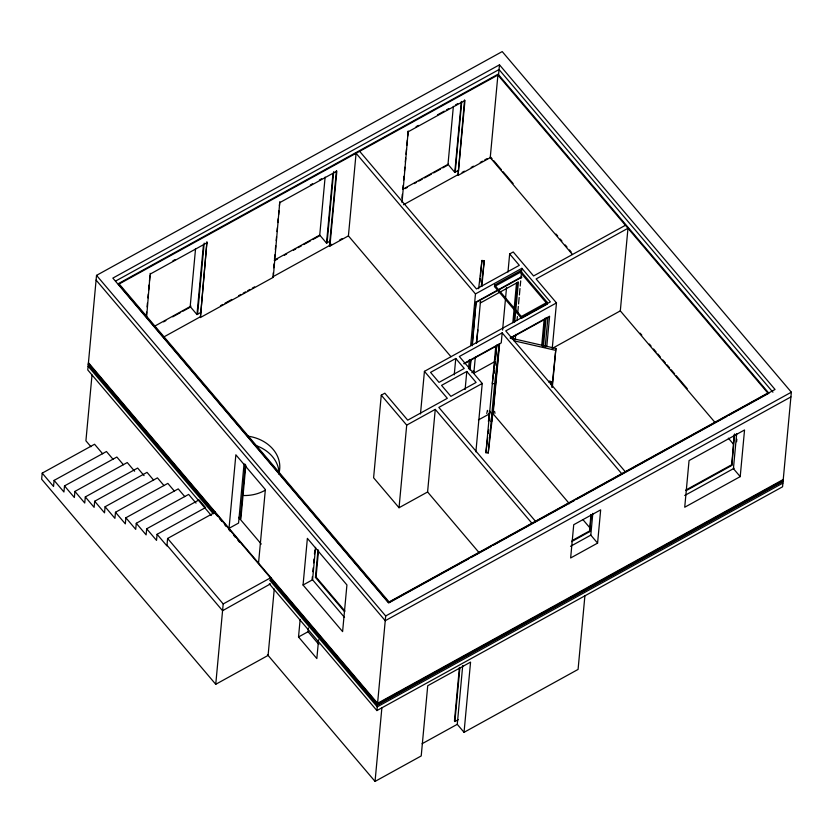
<?xml version="1.0" encoding="UTF-8"?>
<svg xmlns="http://www.w3.org/2000/svg" width="833" height="833" viewBox="0 0 833 833"><rect width="100%" height="100%" fill="white"/><g stroke="black" fill="none" stroke-linecap="round" stroke-linejoin="round"><path stroke-width="1.25" d="M486.753 413.522L487.44 410.398L487.774 411.325M488.929 416.521L489.023 415.657M488.544 420.79L488.461 421.425L489.325 412.574M480.329 302.317L480.391 301.89M489.679 412.658L489.46 414.709M491.168 421.508L491.595 417.437M488.607 420.259L488.659 419.738M489.023 415.729L488.94 416.479M489.2 413.709L489.086 414.667M491.678 420.363L491.532 421.748L492.303 413.543M480.693 302.358L480.766 301.931M492.001 413.064L491.782 414.959M102.657 453.787L94.566 444.249L42.212 473.134L41.65 479.204L215.747 684.289L268.091 655.415L274.255 589.025M113.017 459.243L106.457 451.517L54.103 480.402L53.541 486.472L42.212 473.134M123.409 464.752L116.859 457.036L64.505 485.91L63.943 491.98L54.103 480.402M134.634 471.228L127.251 462.544L74.908 491.418L74.345 497.499L64.505 485.91M269.319 583.829L376.901 710.57L782.572 486.784L791.35 392.197L502.216 51.584L96.534 275.369L87.767 369.956L211.322 515.502M92.015 374.954L85.914 440.803L90.953 446.738M144.067 475.612L137.653 468.052L85.299 496.926L84.737 503.007L74.908 491.418M153.595 480.089L147.035 472.363L94.681 501.237L94.119 507.318L85.299 496.926M163.997 485.597L157.437 477.871L105.083 506.756L104.521 512.826L94.681 501.237M174.389 491.106L167.839 483.39L115.485 512.264L114.923 518.334L105.083 506.756M184.791 496.624L178.231 488.898L125.887 517.772L125.325 523.853L115.485 512.264M146.233 315.988L146.598 312.115M147.077 306.94L147.431 303.066M147.91 297.891L148.274 294.018M148.628 290.134L149.107 284.969M149.471 281.085L149.95 275.921M146.67 316.509L150.19 273.328M196.015 503.101L188.633 494.406L136.279 523.28L135.717 529.361L125.887 517.772M205.595 507.641L199.035 499.915L146.681 528.799L146.119 534.869L136.279 523.28M204.876 507.943L157.083 534.307L156.521 540.378L146.681 528.799M215.403 512.097L167.61 538.462L166.923 545.896L157.083 534.307M195.568 248.557L190.184 306.565L196.973 314.562L201.003 312.333M196.973 314.562L203.429 244.944M197.588 314.218L204.189 243.121M200.409 317.529L206.917 242.039L200.409 317.529L273.266 277.337L279.784 201.846L279.419 205.72M215.747 684.289L223.192 603.946L167.61 538.462M244.059 463.742L238.561 523.072L229.033 528.33L235.864 454.808L265.363 489.565L258.542 563.087M245.339 464.314L240.248 519.303L240.862 518.959L245.839 465.251M273.266 277.337L273.193 272.943M273.672 267.768L274.026 263.894M274.505 258.719L274.869 254.846M275.348 249.671L275.702 245.797M276.181 240.622L276.546 236.749M277.025 231.574L277.389 227.701M277.868 222.526L278.222 218.652M278.586 214.768L278.94 210.895M330.503 240.893L326.515 243.101L319.737 235.104L325.12 177.096M326.515 243.101L332.971 173.483M327.088 242.778L333.679 171.681M336.417 170.609L329.462 245.579L329.899 246.099L348.413 235.885L356.076 153.282L475.466 293.924L470.676 345.549M329.899 246.099L336.855 171.129L280.221 202.367M303.056 585.016L307.377 538.368L346.924 584.953L342.602 631.601L303.056 585.016L312.573 579.768L315.572 547.364M318.581 639.786L316.842 658.549L298.526 636.974L300.151 619.46M312.344 576.717L312.115 579.247L344.539 617.43M312.812 571.667L313.166 567.887M313.635 562.837L313.979 559.058M314.447 554.007L314.801 550.217M318.872 644.471L308.054 631.726L308.397 627.967M344.341 611.453L315.436 577.404L318.019 549.645M344.966 611.11L316.061 577.061L318.518 550.561M475.466 293.924L521.864 268.33L550.353 301.89L424.434 371.351L447.321 398.32L407.722 420.165L384.836 393.197L381.264 395.165L373.601 477.767L399.038 507.734L427.589 491.98L435.253 409.378L406.702 425.132L399.038 507.734M401.954 198.233L402.308 194.36M402.787 189.185L403.151 185.311M403.63 180.136L403.984 176.263M404.474 171.088L404.828 167.214M405.307 162.039L405.671 158.166M406.025 154.282L406.504 149.117M406.868 145.234L407.347 140.069M407.712 136.185L408.191 131.02L402.027 202.627M376.901 710.57L385.679 615.983L96.534 275.369M584.901 595.824L578.081 669.42L464.043 732.322L470.562 662.11L427.725 685.736L421.217 755.947L375.048 781.416L381.878 707.821M420.478 413.949L424.434 371.351M453.371 106.343L447.998 164.361L454.776 172.348L458.598 170.244M454.776 172.348L461.357 101.439M455.203 172.108L461.68 102.303M497.905 75.053L767.849 393.051L389.105 601.967L119.171 283.97L497.905 75.053L490.241 157.656L458.025 175.43L464.533 99.929M458.025 175.43L464.981 100.449L408.628 131.531M454.245 374.84L455.766 358.471L430.546 372.382L439.022 382.368L464.241 368.457L455.766 358.471M465.116 389.521L466.792 371.456L441.563 385.367L450.892 396.352L476.112 382.441L466.792 371.456M468.521 368.78L469.364 359.752M469.906 368.436L470.624 360.762M472.04 345.435L476.07 301.983L521.573 276.879M470.062 370.029L471.009 359.804M472.311 345.747L476.07 301.983M498.436 76.011L499.477 64.828L112.84 278.107L388.407 602.738L775.044 389.459L499.477 64.828M479.912 282.252L480.266 278.409M480.506 275.848L481.932 260.469L484.254 260.719L481.87 286.354M471.842 372.684L473.987 371.497L475.31 357.284M476.622 343.061L480.443 301.723M475.882 451.871L482.234 383.472L459.337 356.503L502.164 332.867L621.689 473.675M520.469 270.829L520.333 272.287L547.333 304.087L521.489 318.341L494.49 286.542L494.625 285.084L520.469 270.829L547.156 302.275L547.031 303.722M459.42 667.389L454.454 721.014L454.891 721.534L458.296 719.65M454.891 721.534L459.868 667.91M464.043 732.322L457.265 724.325L462.711 665.609M498.696 350.381L492.865 413.168L488.232 452.975L485.91 452.725L495.75 346.497M494.167 373.309L494.406 370.727M494.885 365.552L495.239 361.678M495.479 359.096L496.687 346.164M488.232 452.975L494.646 383.774L499.29 343.967L499.05 346.528M493.136 413.491L499.561 344.289L464.023 363.886M502.164 332.867L501.237 342.894L464.043 363.417M502.591 330.097L506.547 287.5M507.984 272.016L509.661 253.94L513.232 251.972L533.578 275.952L625.427 225.285M512.836 322.756L516.522 283.033M512.212 339.198L512.451 336.615M513.763 322.392L517.491 282.304M513.138 338.864L513.378 336.272M514.7 322.059L518.418 281.971L480.349 302.973M515.242 339.781L515.742 334.377M517.022 320.58L517.397 316.55M517.73 312.906L518.334 306.367M518.563 303.951L519.167 297.454M519.396 294.986L519.99 288.541M520.229 286.031L520.698 280.898M520.937 278.357L521.864 268.33M521.187 317.977L521.323 316.53L494.625 285.084M541.7 345.685L544.105 319.83M542.512 346.643L545.157 318.196M543.439 346.455L546.052 318.268M545.178 347.09L547.916 317.612L511.264 337.834M546.76 346.788L549.593 316.228L510.14 337.99M552.279 348.09L556.475 302.92L536.119 278.94L627.978 228.273L620.314 310.876L714.953 422.373M550.925 384.659L551.123 382.472A1.166 0.666 16.7 0 0 550.051 381.535A1.166 0.666 16.7 0 0 548.853 381.951M551.009 384.367L551.217 382.18A1.166 0.666 16.7 0 0 550.134 381.243A1.166 0.666 16.7 0 0 548.937 381.66M551.352 384.711L551.644 382.232M551.925 387.439L555.923 348.444L510.723 338.094M552.362 386.887L555.923 348.444M571.553 541.648L589.712 531.631L590.816 514.471M589.712 531.631L591.253 514.992M592.815 513.378L590.795 535.119L597.584 543.116L570.647 557.975L573.729 524.717L600.666 509.858L597.584 543.116M686.236 490.595L731.77 465.47L734.133 434.649M731.77 465.47L734.696 433.91M736.674 433.639L733.425 468.635L740.214 476.622L684.726 507.235L689.047 460.576L744.546 429.974L740.214 476.622M736.601 441.75L736.83 439.23M489.075 419.363L488.971 420.301M491.72 420.071L492.324 413.376M489.179 413.73L489.242 413.21M478.642 288.718L481.932 260.469M481.255 286.396L484.254 260.719M476.341 342.759L477.83 329.92M496.822 344.997L492.324 383.524L494.646 383.774M485.91 452.725L487.701 437.315M488.159 433.462L488.607 429.609M494.979 413.355L494.563 411.367M270.506 583.86L222.567 610.704L166.985 545.219M115.818 280.95L499.04 69.555L772.93 392.208M172.879 260.812L175.149 259.563M310.365 184.978L312.635 183.729M319.424 179.98L321.694 178.731M416.073 126.668L418.333 125.419M437.492 114.85L444.249 111.122M446.498 109.883L448.758 108.634M455.516 104.906L457.775 103.667M150.627 273.849L207.365 242.559M154.532 326.234L190.996 306.117M274.182 260.24L319.757 235.093M402.693 189.341L448.529 164.059M163.58 321.882L165.861 320.622M172.702 316.852L180.678 312.458M182.958 311.198L189.789 307.429M275.254 260.281L277.535 259.021M284.376 255.252L286.656 253.992M293.487 250.223L295.767 248.963M298.047 247.713L301.463 245.829M303.743 244.569L310.584 240.799M312.864 239.54L319.695 235.77M405.161 188.622L407.441 187.363M414.282 183.593L416.562 182.333M418.843 181.084L422.258 179.189M424.538 177.939L431.369 174.17M433.649 172.91L440.49 169.141M442.771 167.881L447.331 165.361M163.653 337.042L199.962 317.009M220.453 305.711L222.734 304.451M225.014 303.202L231.845 299.432M238.675 295.663L240.956 294.403M243.226 293.154L245.506 291.894M247.786 290.634L250.056 289.384M252.337 288.124L254.617 286.864M272.828 276.816L331.742 244.319M339.718 239.925L341.999 238.665M403.484 204.751L457.577 174.909M462.107 172.41L464.377 171.161M471.166 167.412L473.436 166.163M480.224 162.414L482.494 161.165M484.754 159.915L487.024 158.666M494.49 286.542L520.333 272.287M476.341 302.296L521.843 277.202M521.323 316.53L547.156 302.275M556.475 302.92L505.735 330.899L625.26 471.707M473.623 373.319L495.041 361.501M482.234 383.472L438.824 407.41L535.452 521.239M552.269 348.413L620.314 310.876M478.434 419.936L489.71 413.72M223.192 603.946L270.996 577.581M315.436 577.404L316.061 577.061M298.526 636.974L308.054 631.726M468.562 558.901L388.928 602.832L118.109 283.793L498.082 74.189L768.901 393.228L729.083 415.188M470.843 557.641L491.314 546.344M493.594 545.094L574.364 500.539M576.644 499.279L726.813 416.448M385.679 615.983L791.35 392.197M790.913 396.924L385.242 620.7L96.097 280.086M572.24 540.502L589.264 531.11M570.522 546.323L590.951 535.057M685.788 490.075L731.322 464.949M684.736 495.489L734.144 468.271M783.249 479.527L377.578 703.312L88.433 362.699M783.187 480.204L377.516 703.979L88.371 363.365M783.124 480.88L377.453 704.656L270.704 578.904M783.072 481.391L377.401 705.166L270.663 579.414M782.916 483.078L377.245 706.853L269.663 580.112M422.081 743.734L457.286 724.314M513.94 340.791L555.372 350.276M490.418 156.791L492.105 158.78M493.782 160.759L501.351 169.672M503.038 171.66L513.128 183.541M556.017 234.073L557.704 236.062M560.224 239.029L561.911 241.008M565.274 244.975L566.95 246.953M569.48 249.931L571.157 251.91M640.129 333.158L641.806 335.137M649.376 344.05L651.062 346.039M653.582 349.006L656.112 351.984M657.789 353.963L660.309 356.941M662.839 359.908L665.359 362.876M667.046 364.864L669.565 367.832M671.252 369.821L674.615 373.778M676.292 375.756L687.225 388.636M490.241 157.656L572.458 254.513M728.354 438.158L733.384 444.083M509.661 253.94L519.323 265.331L476.486 288.957L359.648 151.314M473.175 370.55L473.987 371.497M348.413 235.885L450.986 356.722M492.803 413.47L569.408 503.715M582.881 519.584L590.451 528.507M489.752 411.148L490.564 412.106M435.253 409.378L531.881 523.207M381.264 395.165L406.702 425.132M427.589 491.98L478.85 552.362M238.571 517.324L261.27 544.064M88.308 364.042L217.757 516.533M219.433 518.511L221.953 521.479M224.473 524.446L226.159 526.435M228.679 529.403L230.356 531.381M233.719 535.338L235.406 537.327M237.926 540.294L239.602 542.273M88.267 364.552L214.341 513.076M88.111 366.239L213.342 513.774M267.466 654.676L375.048 781.416M265.425 490.075A36.579 29.811 5.3 0 1 243.861 495.531M247.453 436.117A36.579 29.811 5.3 0 1 278.701 474.008M254.898 445.176A36.579 29.811 5.3 0 1 278.972 471.332M492.001 416.823L492.095 415.99L492.001 416.823"/></g></svg>
